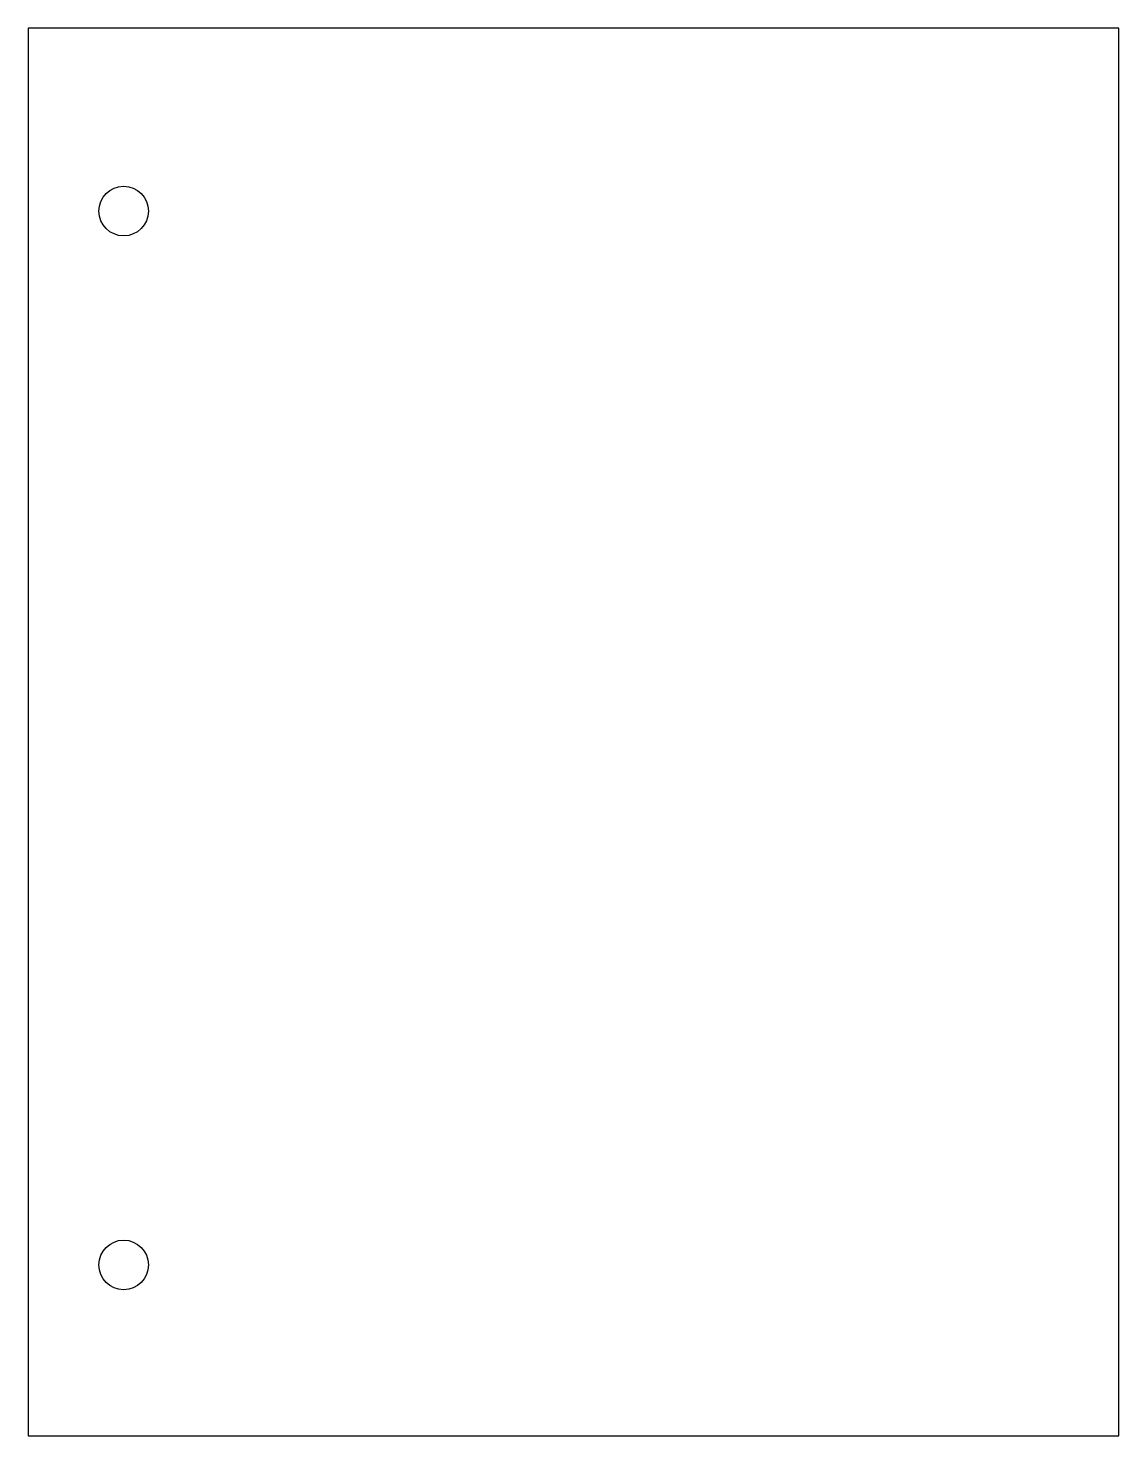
# Model space of a CAD drawing. Header units: millimetres. Extents: x 0 to 145, y 0 to 187.
import ezdxf

# ---------------------------------------------------------------- set-up
doc = ezdxf.new("R2010")
doc.units = ezdxf.units.MM
doc.layers.add('CUT_HOLES', color=7, linetype='Continuous')
doc.layers.add('CUT_OUTER', color=7, linetype='Continuous')

msp = doc.modelspace()

# ---------------------------------------------------------------- linework, layer by layer
at = {"layer": 'CUT_HOLES'}
for centre in [(12.7, 162.7), (12.7, 22.7)]:
    msp.add_circle(centre, 3.3, dxfattribs=at)
at = {"layer": 'CUT_OUTER'}
msp.add_lwpolyline([(0, 0), (145, 0), (145, 187), (0, 187)], close=True, dxfattribs=at)

doc.saveas('drawing.dxf')
